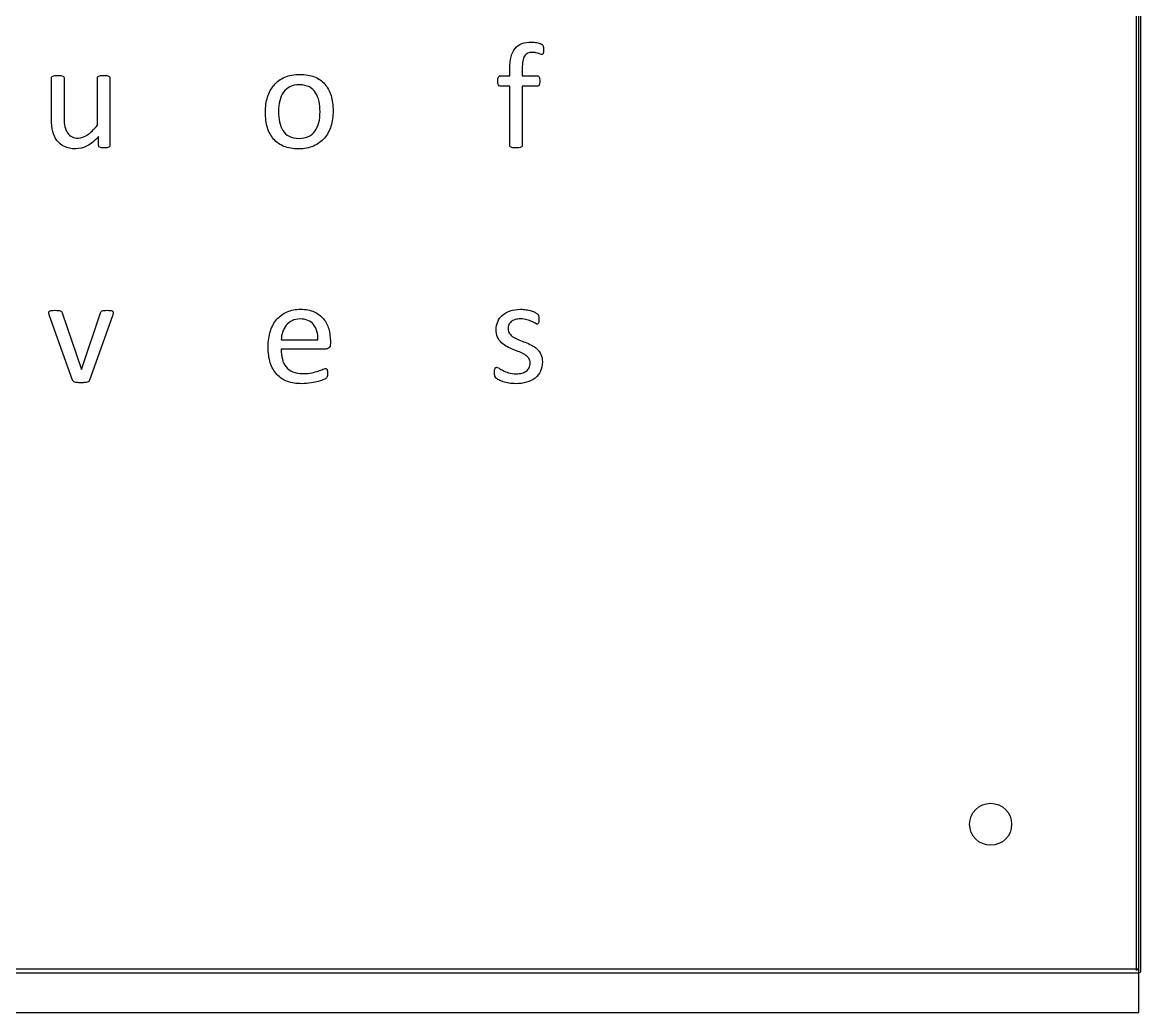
# Model space of a CAD drawing. Extents: x 0 to 612, y 0 to 328.
# Drawn here: x 535.2 to 611.9, y 21.2 to 89.1 of the extents above; entities that cross this region are included whole.
import ezdxf

# ---------------------------------------------------------------- set-up
doc = ezdxf.new("R2010")
doc.units = 0
doc.layers.add('Layer_1', color=7, linetype='CONTINUOUS')

msp = doc.modelspace()

# ---------------------------------------------------------------- linework, layer by layer
at = {"layer": 'Layer_1', "color": 7}
for p, q in [((611.612839, 24.06684), (611.612839, 304.066828)), ((611.895211, 304.066828), (611.895211, 24.06684)), ((611.782262, 21.188143), (611.782262, 301.244606)), ((570.95067, 87.162632), (570.950623, 87.162628)), ((569.486168, 85.89411), (569.486168, 85.388763)), ((537.208788, 82.439187), (537.208788, 85.254688)), ((538.064747, 85.254688), (538.064747, 82.552632)), ((540.354274, 82.011189), (540.354274, 85.254688)), ((541.210289, 85.254688), (541.210298, 80.613753)), ((567.975314, 85.388763), (568.630205, 85.388763)), ((568.630205, 85.388763), (568.630205, 85.868327)), ((569.486168, 85.388763), (570.522646, 85.388763)), ((568.630205, 84.68231), (567.975314, 84.68231)), ((568.630205, 80.613757), (568.630205, 84.68231)), ((570.522656, 84.68231), (569.486177, 84.68231)), ((569.486177, 84.68231), (569.486177, 80.613757)), ((555.6191, 82.929063), (555.6191, 82.929063)), ((556.516351, 82.985786), (556.516351, 82.985786)), ((540.436816, 80.613753), (540.436816, 81.227387)), ((537.929387, 69.154344), (539.239159, 65.32815)), ((539.275256, 65.32815), (540.569563, 69.154344)), ((541.435894, 69.169805), (541.435466, 69.169808)), ((538.645967, 64.54434), (537.068045, 68.953228)), ((541.394428, 68.953228), (539.811353, 64.54434)), ((552.957548, 67.292807), (555.473966, 67.292807)), ((556.329901, 67.194832), (556.329962, 67.040134)), ((555.99994, 66.668859), (552.957548, 66.668859)), ((539.239159, 65.32815), (539.259772, 65.266271)), ((539.259772, 65.266271), (539.275256, 65.32815)), ((570.8701, 65.781926), (570.870095, 65.781925)), ((331.725799, 24.179788), (611.725787, 24.179788)), ((611.725787, 23.897416), (331.725799, 23.897416)), ((611.725787, 24.179788), (611.612839, 24.06684)), ((331.725799, 21.188143), (611.782262, 21.188143))]:
    msp.add_line(p, q, dxfattribs=at)
at = {"layer": 'Layer_1', "color": 1}
msp.add_line((603.050792, 34.095207), (603.050792, 34.095207), dxfattribs=at)
at = {"layer": 'Layer_1', "color": 7}
for points in [[(568.996323, 87.27092), (569.120077, 87.418736), (569.275636, 87.527884), (569.462994, 87.598364)], [(569.462994, 87.598364), (569.650348, 87.66883), (569.871219, 87.704067), (570.125617, 87.704074)], [(570.125617, 87.704074), (570.245931, 87.704067), (570.362814, 87.692892), (570.476262, 87.670557)], [(570.476262, 87.670557), (570.589705, 87.648202), (570.677367, 87.624139), (570.739249, 87.598365)], [(570.739249, 87.598365), (570.801126, 87.572575), (570.842381, 87.54937), (570.863008, 87.52875)], [(570.863008, 87.52875), (570.883621, 87.508118), (570.900846, 87.481474), (570.914574, 87.448823)], [(570.914574, 87.448823), (570.928316, 87.416158), (570.937775, 87.376624), (570.942952, 87.330221)], [(568.630205, 85.868327), (568.6302, 86.191467), (568.660277, 86.469064), (568.720441, 86.701116)], [(568.720441, 86.701116), (568.7806, 86.933157), (568.87256, 87.123091), (568.996323, 87.27092)], [(569.640865, 86.742369), (569.585864, 86.654701), (569.546327, 86.541256), (569.522264, 86.402034)], [(569.857444, 86.935741), (569.768059, 86.894482), (569.695871, 86.830025), (569.640865, 86.742369)], [(570.182308, 86.997621), (570.055109, 86.997614), (569.946824, 86.976989), (569.857444, 86.935741)], [(570.427247, 86.974415), (570.356772, 86.989879), (570.275124, 86.997611), (570.182308, 86.997621)], [(570.610309, 86.922849), (570.558738, 86.941749), (570.497718, 86.958936), (570.427247, 86.974415)], [(570.7418, 86.871283), (570.705703, 86.886747), (570.66187, 86.903934), (570.610309, 86.922849)], [(570.832041, 86.848076), (570.807992, 86.84807), (570.777892, 86.855804), (570.7418, 86.871283)], [(570.883607, 86.860967), (570.869865, 86.852364), (570.85264, 86.848067), (570.832041, 86.848076)], [(570.917115, 86.909954), (570.908503, 86.885882), (570.897349, 86.869556), (570.883607, 86.860967)], [(570.940317, 87.005351), (570.933445, 86.96581), (570.92568, 86.934012), (570.917115, 86.909954)], [(570.950623, 87.162628), (570.950618, 87.097304), (570.947329, 87.044879), (570.940317, 87.005351)], [(570.942952, 87.330221), (570.948129, 87.283804), (570.95067, 87.227942), (570.95067, 87.162632)], [(569.522264, 86.402034), (569.498215, 86.2628), (569.486168, 86.093492), (569.486168, 85.89411)], [(537.208788, 85.254688), (537.208788, 85.282186), (537.214812, 85.305389), (537.226813, 85.324302)], [(537.226813, 85.324302), (537.238861, 85.343202), (537.262063, 85.360393), (537.296427, 85.375867)], [(537.296427, 85.375867), (537.330782, 85.391332), (537.375491, 85.401643), (537.430497, 85.406806)], [(537.430497, 85.406806), (537.485499, 85.411959), (537.554256, 85.414533), (537.63676, 85.414543)], [(537.63676, 85.414543), (537.719265, 85.414538), (537.788022, 85.411954), (537.843024, 85.406806)], [(537.843024, 85.406806), (537.89803, 85.401643), (537.941859, 85.391332), (537.97452, 85.375867)], [(537.97452, 85.375867), (538.007181, 85.360393), (538.030382, 85.343202), (538.044134, 85.324302)], [(538.044134, 85.324302), (538.057876, 85.305387), (538.064747, 85.282186), (538.064747, 85.254688)], [(540.354274, 85.254688), (540.354269, 85.282186), (540.360298, 85.305389), (540.372346, 85.324302)], [(540.372346, 85.324302), (540.384393, 85.343202), (540.407595, 85.360393), (540.44196, 85.375867)], [(540.44196, 85.375867), (540.476315, 85.391332), (540.520162, 85.401643), (540.573451, 85.406806)], [(540.573451, 85.406806), (540.626734, 85.411959), (540.696348, 85.414533), (540.782293, 85.414543)], [(540.782293, 85.414543), (540.864793, 85.414538), (540.93355, 85.411954), (540.988556, 85.406806)], [(540.988556, 85.406806), (541.043557, 85.401643), (541.08653, 85.391332), (541.117473, 85.375867)], [(541.117473, 85.375867), (541.148393, 85.360393), (541.171613, 85.343202), (541.187087, 85.324302)], [(541.187087, 85.324302), (541.20257, 85.305387), (541.210289, 85.282186), (541.210289, 85.254688)], [(552.465845, 84.759654), (552.663515, 84.989978), (552.910171, 85.16874), (553.205814, 85.29594)], [(553.205814, 85.29594), (553.501458, 85.423131), (553.846949, 85.486729), (554.242293, 85.486734)], [(554.242293, 85.486734), (554.623876, 85.486729), (554.956477, 85.430007), (555.240091, 85.316566)], [(555.240091, 85.316566), (555.523701, 85.203117), (555.760046, 85.038106), (555.949122, 84.821533)], [(567.810329, 85.032958), (567.810329, 85.09827), (567.813623, 85.153274), (567.820635, 85.197969)], [(567.820635, 85.197969), (567.827506, 85.242655), (567.837813, 85.279611), (567.851555, 85.308836)], [(567.851555, 85.308836), (567.865297, 85.338052), (567.882475, 85.358678), (567.903125, 85.370715)], [(567.903125, 85.370715), (567.923739, 85.382744), (567.947834, 85.388759), (567.975314, 85.388763)], [(570.522646, 85.388763), (570.55013, 85.388758), (570.573351, 85.382744), (570.59226, 85.370715)], [(570.59226, 85.370715), (570.611179, 85.358677), (570.628357, 85.338049), (570.643826, 85.308836)], [(570.643826, 85.308836), (570.659309, 85.279611), (570.67131, 85.242655), (570.679923, 85.197969)], [(570.679923, 85.197969), (570.688535, 85.153275), (570.692818, 85.09827), (570.692818, 85.032958)], [(552.022375, 83.937177), (552.120354, 84.255164), (552.268175, 84.529322), (552.465845, 84.759654)], [(553.559043, 84.641053), (553.37856, 84.551668), (553.229877, 84.425331), (553.112999, 84.262043)], [(554.206197, 84.775124), (553.955239, 84.77512), (553.739521, 84.730429), (553.559043, 84.641053)], [(554.886868, 84.628161), (554.704663, 84.726132), (554.477772, 84.77512), (554.206197, 84.775124)], [(555.320022, 84.228525), (555.213445, 84.39697), (555.069064, 84.530182), (554.886868, 84.628161)], [(555.949122, 84.821533), (556.138194, 84.604952), (556.280001, 84.341966), (556.374544, 84.032574)], [(567.851555, 84.764815), (567.824071, 84.819815), (567.810329, 84.909195), (567.810329, 85.032958)], [(567.975314, 84.68231), (567.920312, 84.682305), (567.879058, 84.709808), (567.851555, 84.764815)], [(570.646415, 84.764815), (570.615495, 84.709807), (570.574217, 84.682305), (570.522656, 84.68231)], [(570.692818, 85.032958), (570.692813, 84.909195), (570.677334, 84.819815), (570.646415, 84.764815)], [(551.875415, 82.892967), (551.875415, 83.271115), (551.924402, 83.619184), (552.022375, 83.937177)], [(552.852591, 83.681926), (552.795867, 83.458471), (552.767503, 83.214392), (552.767507, 82.94969)], [(553.112999, 84.262043), (552.996111, 84.098747), (552.90931, 83.905375), (552.852591, 83.681926)], [(555.549486, 83.640673), (555.503083, 83.864123), (555.426584, 84.060073), (555.320022, 84.228525)], [(555.6191, 82.929063), (555.619096, 83.180015), (555.595899, 83.417218), (555.549486, 83.640673)], [(556.374544, 84.032574), (556.469077, 83.723176), (556.516346, 83.374247), (556.516351, 82.985786)], [(552.014643, 81.841022), (551.921823, 82.150416), (551.875415, 82.501064), (551.875415, 82.892967)], [(552.767507, 82.94969), (552.767503, 82.695295), (552.790709, 82.456374), (552.837122, 82.232923)], [(555.536596, 82.19167), (555.591597, 82.415121), (555.619096, 82.660918), (555.6191, 82.929063)], [(556.516351, 82.985786), (556.516346, 82.607634), (556.466498, 82.259564), (556.366807, 81.941575)], [(537.293872, 81.580614), (537.237148, 81.816097), (537.208788, 82.102288), (537.208788, 82.439187)], [(538.064747, 82.552632), (538.064742, 82.281049), (538.084513, 82.063613), (538.124045, 81.900323)], [(552.837122, 82.232923), (552.883525, 82.009469), (552.960876, 81.814378), (553.069165, 81.647649)], [(555.278767, 81.614132), (555.395645, 81.775704), (555.48159, 81.968216), (555.536596, 82.19167)], [(537.574907, 80.961822), (537.444272, 81.138865), (537.350591, 81.345129), (537.293872, 81.580614)], [(538.124045, 81.900323), (538.163577, 81.73703), (538.223736, 81.597801), (538.304527, 81.482638)], [(538.304527, 81.482638), (538.385309, 81.367474), (538.487584, 81.278093), (538.611343, 81.214496)], [(539.044497, 81.119099), (539.257636, 81.119098), (539.469914, 81.194728), (539.681339, 81.345989)], [(539.681339, 81.345989), (539.892756, 81.497248), (540.117067, 81.718981), (540.354274, 82.011189)], [(552.437485, 81.052063), (552.248409, 81.268639), (552.107459, 81.531625), (552.014643, 81.841022)], [(553.069165, 81.647649), (553.177455, 81.480919), (553.322698, 81.348566), (553.504898, 81.250592)], [(554.830144, 81.2377), (555.01234, 81.32708), (555.161879, 81.452557), (555.278767, 81.614132)], [(556.366807, 81.941575), (556.267111, 81.623584), (556.118428, 81.349426), (555.920763, 81.119099)], [(538.087986, 80.54156), (537.876565, 80.644692), (537.705537, 80.784779), (537.574907, 80.961822)], [(538.86921, 80.386862), (538.559815, 80.386862), (538.299407, 80.438428), (538.087986, 80.54156)], [(538.611343, 81.214496), (538.735097, 81.150897), (538.879483, 81.119098), (539.044497, 81.119099)], [(539.653013, 80.587969), (539.395179, 80.453898), (539.133915, 80.386862), (538.86921, 80.386862)], [(540.436816, 81.227387), (540.172106, 80.93518), (539.910842, 80.722041), (539.653013, 80.587969)], [(540.452299, 80.544139), (540.441993, 80.563048), (540.436816, 80.58625), (540.436816, 80.613753)], [(540.511602, 80.495151), (540.482376, 80.508902), (540.46261, 80.525233), (540.452299, 80.544139)], [(541.192273, 80.544139), (541.180225, 80.525229), (541.158765, 80.508903), (541.127812, 80.495151)], [(541.210298, 80.613753), (541.210293, 80.58625), (541.204274, 80.563046), (541.192273, 80.544139)], [(553.146516, 80.55703), (552.862902, 80.670475), (552.626557, 80.835486), (552.437485, 81.052063)], [(554.144315, 80.386862), (553.762727, 80.386862), (553.430126, 80.443585), (553.146516, 80.55703)], [(553.504898, 81.250592), (553.687094, 81.152616), (553.913984, 81.103628), (554.185569, 81.103629)], [(555.178214, 80.580235), (554.880844, 80.45132), (554.536214, 80.386862), (554.144315, 80.386862)], [(554.185569, 81.103629), (554.433082, 81.103628), (554.647939, 81.148319), (554.830144, 81.2377)], [(555.920763, 81.119099), (555.723088, 80.888771), (555.475571, 80.709149), (555.178214, 80.580235)], [(568.650818, 80.544143), (568.637076, 80.563052), (568.630205, 80.586254), (568.630205, 80.613757)], [(568.720432, 80.495155), (568.687771, 80.508907), (568.664569, 80.525237), (568.650818, 80.544143)], [(569.465564, 80.544143), (569.451822, 80.525233), (569.42862, 80.508908), (569.39595, 80.495155)], [(569.486177, 80.613757), (569.486177, 80.586254), (569.479306, 80.56305), (569.465564, 80.544143)], [(540.630203, 80.464212), (540.58035, 80.471088), (540.540818, 80.481399), (540.511602, 80.495151)], [(540.823576, 80.453901), (540.744502, 80.453901), (540.680046, 80.457337), (540.630203, 80.464212)], [(541.006633, 80.464212), (540.95678, 80.457337), (540.895764, 80.453901), (540.823576, 80.453901)], [(541.127812, 80.495151), (541.096893, 80.481399), (541.056476, 80.471088), (541.006633, 80.464212)], [(568.851928, 80.464217), (568.796922, 80.471092), (568.753093, 80.481404), (568.720432, 80.495155)], [(569.058191, 80.453905), (568.975682, 80.453905), (568.906929, 80.457341), (568.851928, 80.464217)], [(569.264454, 80.464217), (569.209448, 80.457341), (569.140695, 80.453905), (569.058191, 80.453905)], [(569.39595, 80.495155), (569.363289, 80.481404), (569.319455, 80.471092), (569.264454, 80.464217)], [(537.0167, 69.169806), (537.0167, 69.197305), (537.023571, 69.221367), (537.037313, 69.241999)], [(537.019053, 69.131131), (537.017171, 69.146595), (537.0167, 69.159486), (537.0167, 69.169806)], [(537.034537, 69.061517), (537.025924, 69.092452), (537.020795, 69.115656), (537.019053, 69.131131)], [(537.068045, 68.953228), (537.054303, 68.994476), (537.043102, 69.030573), (537.034537, 69.061517)], [(537.037313, 69.241999), (537.051055, 69.262621), (537.074257, 69.278947), (537.106927, 69.290986)], [(537.106927, 69.290986), (537.139588, 69.303015), (537.182556, 69.310747), (537.235844, 69.314192)], [(537.235844, 69.314192), (537.289128, 69.317628), (537.355302, 69.319346), (537.43437, 69.31935)], [(537.43437, 69.31935), (537.534067, 69.319346), (537.613992, 69.316762), (537.674156, 69.311618)], [(537.674156, 69.311618), (537.734315, 69.306455), (537.780723, 69.297001), (537.813384, 69.283258)], [(537.813384, 69.283258), (537.846045, 69.269502), (537.870103, 69.252315), (537.885572, 69.231693)], [(537.885572, 69.231693), (537.901056, 69.211061), (537.915645, 69.18528), (537.929387, 69.154344)], [(540.569563, 69.154344), (540.576434, 69.185277), (540.588482, 69.211061), (540.60566, 69.231693)], [(540.60566, 69.231693), (540.622838, 69.252315), (540.64778, 69.269502), (540.680427, 69.283258)], [(540.680427, 69.283258), (540.713088, 69.297005), (540.757774, 69.30646), (540.814502, 69.311618)], [(540.814502, 69.311618), (540.871221, 69.316771), (540.945989, 69.319346), (541.038814, 69.31935)], [(541.038814, 69.31935), (541.117878, 69.319346), (541.183195, 69.317609), (541.234765, 69.314192)], [(541.234765, 69.314192), (541.286327, 69.310757), (541.32672, 69.302154), (541.355945, 69.288407)], [(541.355945, 69.288407), (541.385171, 69.274651), (541.405784, 69.25832), (541.417822, 69.239419)], [(541.4125, 69.020264), (541.407323, 68.999633), (541.401299, 68.977288), (541.394428, 68.953228)], [(541.425395, 69.076987), (541.4221, 69.059793), (541.417629, 69.040886), (541.4125, 69.020264)], [(541.417822, 69.239419), (541.42987, 69.220505), (541.435847, 69.197304), (541.435894, 69.169805)], [(541.433113, 69.125974), (541.43123, 69.1105), (541.428877, 69.094171), (541.425395, 69.076987)], [(541.435466, 69.169808), (541.435461, 69.156051), (541.434525, 69.141443), (541.433113, 69.125974)], [(552.660983, 68.703136), (552.855212, 68.924865), (553.08984, 69.095032), (553.364856, 69.213639)], [(553.364856, 69.213639), (553.639872, 69.332235), (553.947549, 69.391536), (554.287887, 69.391541)], [(554.287887, 69.391541), (554.652283, 69.391536), (554.962539, 69.333095), (555.218655, 69.216217)], [(555.218655, 69.216217), (555.474761, 69.099329), (555.685321, 68.942053), (555.850335, 68.744388)], [(568.121606, 68.976435), (568.262552, 69.101908), (568.438733, 69.202462), (568.650154, 69.278096)], [(568.650154, 69.278096), (568.861575, 69.353721), (569.108232, 69.391536), (569.390128, 69.391542)], [(569.390128, 69.391542), (569.513882, 69.391536), (569.637641, 69.381226), (569.7614, 69.360603)], [(569.7614, 69.360603), (569.885159, 69.339971), (569.996884, 69.314191), (570.09658, 69.283254)], [(570.09658, 69.283254), (570.196272, 69.252311), (570.281355, 69.218792), (570.35183, 69.182701)], [(570.35183, 69.182701), (570.422301, 69.1466), (570.475589, 69.114801), (570.511686, 69.087304)], [(570.511686, 69.087304), (570.547782, 69.059797), (570.571845, 69.035733), (570.583879, 69.015111)], [(552.214939, 67.89355), (552.31807, 68.211537), (552.466749, 68.481398), (552.660983, 68.703136)], [(553.30304, 68.293187), (553.196468, 68.162549), (553.113964, 68.01043), (553.055522, 67.836828)], [(553.700097, 68.607739), (553.541959, 68.528667), (553.409607, 68.423816), (553.30304, 68.293187)], [(554.251851, 68.726341), (554.042148, 68.726336), (553.85823, 68.686802), (553.700097, 68.607739)], [(555.177461, 68.344753), (554.969476, 68.59914), (554.660942, 68.726336), (554.251851, 68.726341)], [(555.473966, 67.292807), (555.484272, 67.739709), (555.385442, 68.090357), (555.177461, 68.344753)], [(555.850335, 68.744388), (556.015343, 68.546715), (556.136523, 68.314668), (556.213874, 68.048248)], [(567.698764, 68.014731), (567.698764, 68.196926), (567.734013, 68.371391), (567.804474, 68.538125)], [(567.804474, 68.538125), (567.874945, 68.704851), (567.980655, 68.850954), (568.121606, 68.976435)], [(568.567678, 68.329284), (568.531582, 68.246775), (568.513533, 68.157394), (568.513533, 68.061141)], [(568.727533, 68.543283), (568.657058, 68.483118), (568.603775, 68.411786), (568.567678, 68.329284)], [(568.998253, 68.682511), (568.888245, 68.649848), (568.798004, 68.603439), (568.727533, 68.543283)], [(569.379841, 68.731498), (569.235454, 68.731494), (569.10826, 68.715165), (568.998253, 68.682511)], [(569.81042, 68.674776), (569.684939, 68.712586), (569.541414, 68.731494), (569.379841, 68.731498)], [(570.137863, 68.553596), (570.045038, 68.596564), (569.935892, 68.636957), (569.81042, 68.674776)], [(570.364753, 68.432416), (570.306307, 68.470227), (570.230679, 68.51062), (570.137863, 68.553596)], [(570.498823, 68.375693), (570.467904, 68.375689), (570.42319, 68.394597), (570.364753, 68.432416)], [(570.555547, 68.393742), (570.53837, 68.381706), (570.519451, 68.37569), (570.498823, 68.375693)], [(570.599362, 68.453043), (570.587314, 68.425537), (570.572725, 68.40577), (570.555547, 68.393742)], [(570.583879, 69.015111), (570.595926, 68.99448), (570.604492, 68.971276), (570.609669, 68.945497)], [(570.625152, 68.558753), (570.619975, 68.515777), (570.61141, 68.48054), (570.599362, 68.453043)], [(570.609669, 68.945497), (570.614798, 68.91971), (570.619975, 68.887911), (570.625152, 68.8501)], [(570.625152, 68.8501), (570.630329, 68.812281), (570.63287, 68.765872), (570.63287, 68.710872)], [(570.63287, 68.710872), (570.632865, 68.652427), (570.630517, 68.60172), (570.625152, 68.558753)], [(552.060241, 66.8184), (552.060237, 67.217174), (552.111803, 67.575557), (552.214939, 67.89355)], [(553.055522, 67.836828), (552.99708, 67.663219), (552.964424, 67.481879), (552.957548, 67.292807)], [(556.213874, 68.048248), (556.29122, 67.781821), (556.329896, 67.497349), (556.329901, 67.194832)], [(567.799316, 67.483601), (567.732281, 67.631421), (567.698764, 67.808463), (567.698764, 68.014731)], [(568.513533, 68.061141), (568.513533, 67.927066), (568.547888, 67.814481), (568.616665, 67.723384)], [(568.616665, 67.723384), (568.685418, 67.632281), (568.774798, 67.552354), (568.88481, 67.483603)], [(552.209781, 65.714889), (552.110085, 66.031159), (552.060237, 66.398995), (552.060241, 66.8184)], [(556.229409, 66.753943), (556.162365, 66.697218), (556.08588, 66.668857), (555.99994, 66.668859)], [(556.329962, 67.040134), (556.329957, 66.90606), (556.296454, 66.810663), (556.229409, 66.753943)], [(568.064882, 67.102013), (567.954875, 67.20858), (567.866351, 67.335776), (567.799316, 67.483601)], [(568.438733, 66.831292), (568.299505, 66.905201), (568.174889, 66.995441), (568.064882, 67.102013)], [(568.866733, 66.632763), (568.720629, 66.691202), (568.577961, 66.757379), (568.438733, 66.831292)], [(568.88481, 67.483603), (568.994812, 67.414845), (569.120294, 67.352966), (569.26124, 67.297965)], [(569.26124, 67.297965), (569.402186, 67.242959), (569.54571, 67.186236), (569.691814, 67.127798)], [(569.691814, 67.127798), (569.837918, 67.069353), (569.9823, 67.004037), (570.124968, 66.931847)], [(570.124968, 66.931847), (570.267632, 66.859652), (570.393969, 66.77199), (570.503981, 66.668861)], [(552.957548, 66.668859), (552.957548, 66.411028), (552.983338, 66.178981), (553.034895, 65.972719)], [(553.034895, 65.972719), (553.086461, 65.766454), (553.172405, 65.589411), (553.292728, 65.44159)], [(569.29215, 66.465174), (569.15464, 66.518457), (569.012832, 66.57432), (568.866733, 66.632763)], [(569.663427, 66.282115), (569.553414, 66.350868), (569.42966, 66.411887), (569.29215, 66.465174)], [(569.928992, 66.044912), (569.861953, 66.134291), (569.773429, 66.213358), (569.663427, 66.282115)], [(570.029545, 65.714889), (570.02954, 65.845522), (569.996037, 65.955529), (569.928992, 66.044912)], [(570.503981, 66.668861), (570.613984, 66.565727), (570.702503, 66.441968), (570.769543, 66.297586)], [(570.769543, 66.297586), (570.836578, 66.153199), (570.870095, 65.981313), (570.8701, 65.781926)], [(552.653246, 64.92593), (552.457294, 65.135631), (552.309472, 65.398617), (552.209781, 65.714889)], [(553.292728, 65.44159), (553.413047, 65.293767), (553.569462, 65.180322), (553.761979, 65.101255)], [(555.502325, 65.157977), (555.627802, 65.202667), (555.730934, 65.24306), (555.811725, 65.279157)], [(555.811725, 65.279157), (555.892507, 65.315252), (555.953523, 65.3333), (555.994782, 65.333301)], [(555.994782, 65.333301), (556.018831, 65.3333), (556.040338, 65.327285), (556.059238, 65.315253)], [(556.059238, 65.315253), (556.078157, 65.30322), (556.092746, 65.285172), (556.103053, 65.261109)], [(556.103053, 65.261109), (556.113359, 65.237044), (556.121077, 65.203526), (556.126254, 65.160555)], [(567.585335, 65.065158), (567.585335, 65.130475), (567.588629, 65.185478), (567.595641, 65.230169)], [(567.595641, 65.230169), (567.602512, 65.274859), (567.611125, 65.310955), (567.621431, 65.338458)], [(567.621431, 65.338458), (567.631738, 65.365959), (567.646327, 65.385726), (567.665246, 65.397759)], [(567.665246, 65.397759), (567.684165, 65.40979), (567.705625, 65.415806), (567.729702, 65.415807)], [(567.729702, 65.415807), (567.76754, 65.415806), (567.823379, 65.392601), (567.897294, 65.346193)], [(567.897294, 65.346193), (567.971205, 65.299783), (568.062303, 65.249076), (568.170593, 65.194074)], [(568.170593, 65.194074), (568.278878, 65.139069), (568.406933, 65.088363), (568.55476, 65.041954)], [(569.7614, 65.155399), (569.84734, 65.215558), (569.913519, 65.292048), (569.959931, 65.384867)], [(569.959931, 65.384867), (570.006334, 65.477685), (570.02954, 65.587692), (570.029545, 65.714889)], [(570.870095, 65.781925), (570.870091, 65.544721), (570.826281, 65.3333), (570.738599, 65.147664)], [(538.702686, 64.456678), (538.678637, 64.480742), (538.659718, 64.509963), (538.645967, 64.54434)], [(538.803243, 64.399955), (538.760276, 64.413706), (538.726749, 64.432614), (538.702686, 64.456678)], [(539.757213, 64.451521), (539.734858, 64.427457), (539.701345, 64.40855), (539.656655, 64.394799)], [(539.811353, 64.54434), (539.797611, 64.506525), (539.779539, 64.475585), (539.757213, 64.451521)], [(553.377751, 64.451524), (553.090696, 64.558093), (552.849198, 64.716228), (552.653246, 64.92593)], [(554.380707, 64.291669), (553.999114, 64.291669), (553.664796, 64.344954), (553.377751, 64.451524)], [(553.761979, 65.101255), (553.954486, 65.022186), (554.18997, 64.982652), (554.468431, 64.982653)], [(554.468431, 64.982653), (554.68844, 64.982652), (554.884392, 65.0007), (555.056282, 65.036797)], [(555.515159, 64.451524), (555.367333, 64.410271), (555.196305, 64.373315), (555.002076, 64.340657)], [(555.056282, 65.036797), (555.228166, 65.072893), (555.376844, 65.113286), (555.502325, 65.157977)], [(555.87612, 64.57786), (555.783295, 64.534888), (555.662976, 64.492776), (555.515159, 64.451524)], [(556.043707, 64.670679), (556.024789, 64.651771), (555.968935, 64.620831), (555.87612, 64.57786)], [(556.090111, 64.72998), (556.078063, 64.709353), (556.062626, 64.689586), (556.043707, 64.670679)], [(556.115901, 64.799594), (556.110724, 64.77381), (556.102158, 64.750606), (556.090111, 64.72998)], [(556.128796, 64.887256), (556.125501, 64.854597), (556.121077, 64.825376), (556.115901, 64.799594)], [(556.126254, 65.160555), (556.131431, 65.117583), (556.133972, 65.065158), (556.133972, 65.003279)], [(556.133972, 65.003279), (556.133968, 64.958588), (556.13209, 64.919914), (556.128796, 64.887256)], [(567.611125, 64.812485), (567.593947, 64.874364), (567.585335, 64.958588), (567.585335, 65.065158)], [(567.693629, 64.668101), (567.655791, 64.702478), (567.628312, 64.750606), (567.611125, 64.812485)], [(567.874112, 64.552077), (567.791607, 64.595049), (567.731443, 64.633723), (567.693629, 64.668101)], [(568.175774, 64.428319), (568.057169, 64.467853), (567.956616, 64.509106), (567.874112, 64.552077)], [(568.577985, 64.330344), (568.428445, 64.356127), (568.294375, 64.388785), (568.175774, 64.428319)], [(568.55476, 65.041954), (568.702581, 64.995544), (568.872748, 64.972339), (569.06526, 64.97234)], [(569.06526, 64.97234), (569.209646, 64.972339), (569.340276, 64.987809), (569.457163, 65.018749)], [(569.457163, 65.018749), (569.574042, 65.049688), (569.675456, 65.095238), (569.7614, 65.155399)], [(570.364749, 64.678414), (570.203171, 64.551218), (570.010659, 64.454961), (569.787209, 64.389645)], [(570.738599, 65.147664), (570.650932, 64.962026), (570.526317, 64.805609), (570.364749, 64.678414)], [(538.970831, 64.369016), (538.902073, 64.375891), (538.846211, 64.386205), (538.803243, 64.399955)], [(539.22866, 64.358703), (539.125523, 64.358703), (539.039584, 64.36214), (538.970831, 64.369016)], [(539.486489, 64.366438), (539.417731, 64.361281), (539.331791, 64.358703), (539.22866, 64.358703)], [(539.656655, 64.394799), (539.611947, 64.381048), (539.555242, 64.371594), (539.486489, 64.366438)], [(555.002076, 64.340657), (554.807841, 64.307998), (554.600717, 64.291669), (554.380707, 64.291669)], [(569.049814, 64.291669), (568.8848, 64.291669), (568.727529, 64.304561), (568.577985, 64.330344)], [(569.787209, 64.389645), (569.563754, 64.324328), (569.317954, 64.291669), (569.049814, 64.291669)], [(611.895211, 24.06684), (611.895211, 23.953891), (611.838736, 23.897416), (611.725787, 23.897416)]]:
    msp.add_open_spline(points, degree=3, dxfattribs=at)
at = {"layer": 'Layer_1', "color": 1}
for points in [[(600.169895, 34.095207), (600.169895, 34.890747), (600.814798, 35.535661), (601.610343, 35.535661)], [(601.610343, 35.535661), (602.405889, 35.535661), (603.050792, 34.890747), (603.050792, 34.095207)], [(601.610343, 32.654754), (600.814798, 32.654754), (600.169895, 33.299668), (600.169895, 34.095207)], [(603.050792, 34.095207), (603.050792, 33.299668), (602.405889, 32.654754), (601.610343, 32.654754)]]:
    msp.add_open_spline(points, degree=3, dxfattribs=at)

doc.saveas('drawing.dxf')
